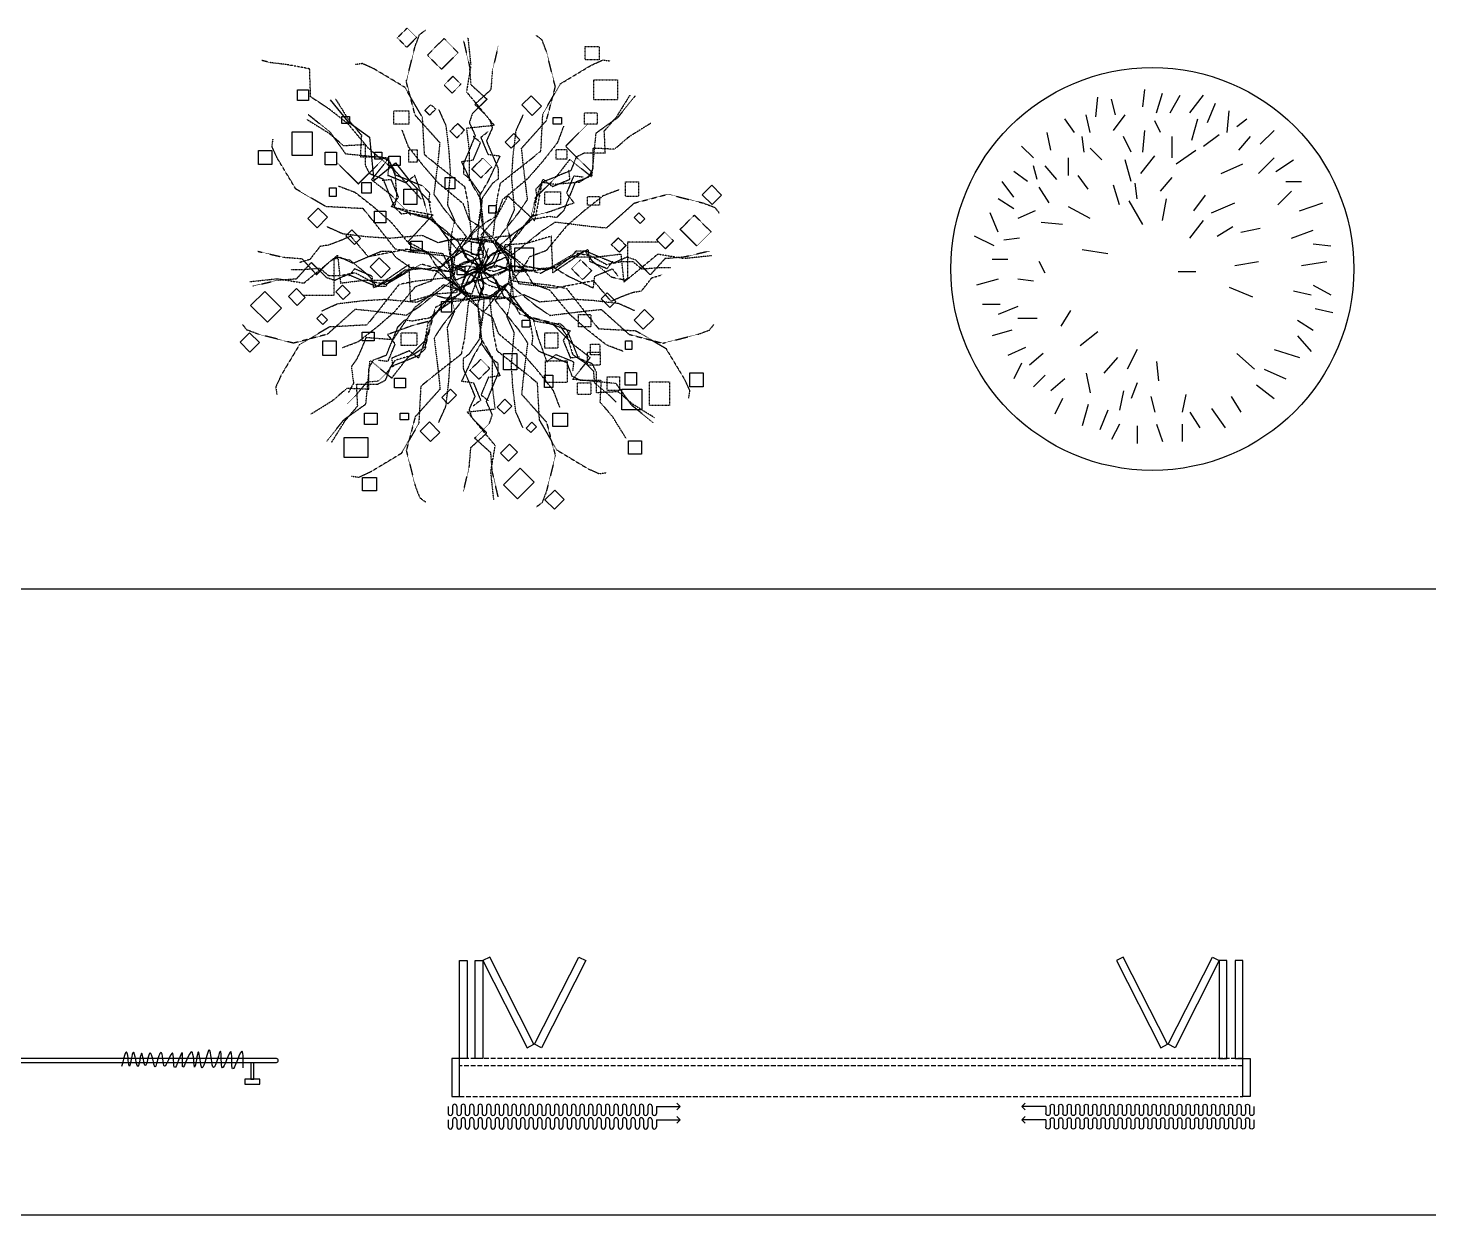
# Model space of a CAD drawing. Extents: x 185064 to 343242, y -369192 to -264966.
# Drawn here: x 206351 to 213701, y -355304 to -349075 of the extents above; entities that cross this region are included whole.
import ezdxf

# ---------------------------------------------------------------- set-up
doc = ezdxf.new("R2010")
doc.units = 0
doc.linetypes.add('DASH', pattern=[0.35, 0.25, -0.1])
doc.linetypes.add('HIDDEN', pattern=[0.375, 0.25, -0.125])
doc.layers.add('biaozhu', color=4, linetype='Continuous')

# ---------------------------------------------------------------- blocks, each defined once
blk = doc.blocks.new('A$C60F32365')
at = {"color": 3}
for p, q in [((11.3, 811.1), (0, 799.6)), ((11.3, 727.6), (11.3, 811.1)), ((11.3, 811.1), (22.7, 799.6)), ((58.3, 811.1), (46.9, 799.6)), ((58.3, 727.6), (58.3, 811.1)), ((58.3, 811.1), (69.6, 799.6)), ((11.3, 727.6), (35.9, 727.6)), ((11.3, 712.7), (35.9, 712.7)), ((11.3, 697.9), (35.9, 697.9)), ((58.3, 727.6), (82.9, 727.6)), ((58.3, 712.7), (82.9, 712.7)), ((58.3, 697.9), (82.9, 697.9)), ((11.3, 683), (35.9, 683)), ((11.3, 668.1), (35.9, 668.1)), ((11.3, 653.3), (35.9, 653.3)), ((11.3, 638.4), (35.9, 638.4)), ((58.3, 683), (82.9, 683)), ((58.3, 668.1), (82.9, 668.1)), ((58.3, 653.3), (82.9, 653.3)), ((58.3, 638.4), (82.9, 638.4)), ((11.3, 623.6), (35.9, 623.6)), ((11.3, 608.7), (35.9, 608.7)), ((11.3, 593.8), (35.9, 593.8)), ((58.3, 623.6), (82.9, 623.6)), ((58.3, 608.7), (82.9, 608.7)), ((58.3, 593.8), (82.9, 593.8)), ((11.3, 579), (35.9, 579)), ((11.3, 564.1), (35.9, 564.1)), ((11.3, 549.6), (35.9, 549.6)), ((58.3, 579), (82.9, 579)), ((58.3, 564.1), (82.9, 564.1)), ((58.3, 549.6), (82.9, 549.6)), ((11.3, 534.7), (35.9, 534.7)), ((11.3, 519.9), (35.9, 519.9)), ((11.3, 505), (35.9, 505)), ((11.3, 490.2), (35.9, 490.2)), ((58.3, 534.7), (82.9, 534.7)), ((58.3, 519.9), (82.9, 519.9)), ((58.3, 505), (82.9, 505)), ((58.3, 490.2), (82.9, 490.2)), ((11.3, 475.3), (35.9, 475.3)), ((11.3, 460.4), (35.9, 460.4)), ((11.3, 445.6), (35.9, 445.6)), ((58.3, 475.3), (82.9, 475.3)), ((58.3, 460.4), (82.9, 460.4)), ((58.3, 445.6), (82.9, 445.6)), ((11.3, 430.7), (35.9, 430.7)), ((11.3, 415.8), (35.9, 415.8)), ((11.3, 401), (35.9, 401)), ((58.3, 430.7), (82.9, 430.7)), ((58.3, 415.8), (82.9, 415.8)), ((58.3, 401), (82.9, 401)), ((11.3, 386.1), (35.9, 386.1)), ((11.3, 371.2), (35.9, 371.2)), ((11.3, 356.4), (35.9, 356.4)), ((11.3, 356.4), (35.9, 356.4)), ((58.3, 386.1), (82.9, 386.1)), ((58.3, 371.2), (82.9, 371.2)), ((58.3, 356.4), (82.9, 356.4)), ((58.3, 356.4), (82.9, 356.4)), ((11.3, 341.5), (35.9, 341.5)), ((11.3, 326.6), (35.9, 326.6)), ((11.3, 311.8), (35.9, 311.8)), ((11.3, 296.9), (35.9, 296.9)), ((58.3, 341.5), (82.9, 341.5)), ((58.3, 326.6), (82.9, 326.6)), ((58.3, 311.8), (82.9, 311.8)), ((58.3, 296.9), (82.9, 296.9)), ((11.3, 282), (35.9, 282)), ((11.3, 267.2), (35.9, 267.2)), ((11.3, 252.3), (35.9, 252.3)), ((58.3, 282), (82.9, 282)), ((58.3, 267.2), (82.9, 267.2)), ((58.3, 252.3), (82.9, 252.3)), ((11.3, 237.5), (35.9, 237.5)), ((11.3, 222.6), (35.9, 222.6)), ((11.3, 207.7), (35.9, 207.7)), ((58.3, 237.5), (82.9, 237.5)), ((58.3, 222.6), (82.9, 222.6)), ((58.3, 207.7), (82.9, 207.7)), ((11.3, 193.2), (35.9, 193.2)), ((11.3, 178.4), (35.9, 178.4)), ((11.3, 163.5), (35.9, 163.5)), ((11.3, 148.6), (35.9, 148.6)), ((58.3, 193.2), (82.9, 193.2)), ((58.3, 178.4), (82.9, 178.4)), ((58.3, 163.5), (82.9, 163.5)), ((58.3, 148.6), (82.9, 148.6)), ((11.3, 133.8), (35.9, 133.8)), ((11.3, 118.9), (35.9, 118.9)), ((11.3, 104.1), (35.9, 104.1)), ((58.3, 133.8), (82.9, 133.8)), ((58.3, 118.9), (82.9, 118.9)), ((58.3, 104.1), (82.9, 104.1)), ((11.3, 89.2), (35.9, 89.2)), ((11.3, 74.3), (35.9, 74.3)), ((11.3, 59.5), (35.9, 59.5)), ((58.3, 89.2), (82.9, 89.2)), ((58.3, 74.3), (82.9, 74.3)), ((58.3, 59.5), (82.9, 59.5)), ((11.3, 44.6), (35.9, 44.6)), ((11.3, 29.7), (35.9, 29.7)), ((11.3, 14.9), (35.9, 14.9)), ((11.3, 0), (35.9, 0)), ((58.3, 44.6), (82.9, 44.6)), ((58.3, 29.7), (82.9, 29.7)), ((58.3, 14.9), (82.9, 14.9)), ((58.3, 0), (82.9, 0))]:
    blk.add_line(p, q, dxfattribs=at)
for centre, start, end in [((11.3, 705.3), 90, 270), ((35.9, 720.2), 270, 90), ((35.9, 690.4), 270, 90), ((58.3, 705.3), 90, 270), ((82.9, 720.2), 270, 90), ((82.9, 690.4), 270, 90), ((11.3, 675.6), 90, 270), ((11.3, 645.8), 90, 270), ((35.9, 660.7), 270, 90), ((35.9, 631), 270, 90), ((58.3, 675.6), 90, 270), ((58.3, 645.8), 90, 270), ((82.9, 660.7), 270, 90), ((82.9, 631), 270, 90), ((11.3, 616.1), 90, 270), ((11.3, 586.4), 90, 270), ((35.9, 601.3), 270, 90), ((58.3, 616.1), 90, 270), ((58.3, 586.4), 90, 270), ((82.9, 601.3), 270, 90), ((11.3, 556.7), 90, 270), ((35.9, 571.5), 270, 90), ((35.9, 542.2), 270, 90), ((58.3, 556.7), 90, 270), ((82.9, 571.5), 270, 90), ((82.9, 542.2), 270, 90), ((11.3, 527.3), 90, 270), ((11.3, 497.6), 90, 270), ((35.9, 512.4), 270, 90), ((35.9, 482.7), 270, 90), ((58.3, 527.3), 90, 270), ((58.3, 497.6), 90, 270), ((82.9, 512.4), 270, 90), ((82.9, 482.7), 270, 90), ((11.3, 467.9), 90, 270), ((11.3, 438.1), 90, 270), ((35.9, 453), 270, 90), ((58.3, 467.9), 90, 270), ((58.3, 438.1), 90, 270), ((82.9, 453), 270, 90), ((11.3, 408.4), 90, 270), ((35.9, 423.3), 270, 90), ((35.9, 393.5), 270, 90), ((58.3, 408.4), 90, 270), ((82.9, 423.3), 270, 90), ((82.9, 393.5), 270, 90), ((11.3, 378.7), 90, 270), ((11.3, 348.9), 90, 270), ((35.9, 363.8), 270, 90), ((35.9, 363.8), 270, 90), ((58.3, 378.7), 90, 270), ((58.3, 348.9), 90, 270), ((82.9, 363.8), 270, 90), ((82.9, 363.8), 270, 90), ((11.3, 319.2), 90, 270), ((11.3, 289.5), 90, 270), ((35.9, 334.1), 270, 90), ((35.9, 304.3), 270, 90), ((58.3, 319.2), 90, 270), ((58.3, 289.5), 90, 270), ((82.9, 334.1), 270, 90), ((82.9, 304.3), 270, 90), ((11.3, 259.7), 90, 270), ((35.9, 274.6), 270, 90), ((35.9, 244.9), 270, 90), ((58.3, 259.7), 90, 270), ((82.9, 274.6), 270, 90), ((82.9, 244.9), 270, 90), ((11.3, 230), 90, 270), ((11.3, 200.3), 90, 270), ((35.9, 215.2), 270, 90), ((58.3, 230), 90, 270), ((58.3, 200.3), 90, 270), ((82.9, 215.2), 270, 90), ((11.3, 170.9), 90, 270), ((11.3, 141.2), 90, 270), ((35.9, 185.8), 270, 90), ((35.9, 156.1), 270, 90), ((58.3, 170.9), 90, 270), ((58.3, 141.2), 90, 270), ((82.9, 185.8), 270, 90), ((82.9, 156.1), 270, 90), ((11.3, 111.5), 90, 270), ((35.9, 126.3), 270, 90), ((35.9, 96.6), 270, 90), ((58.3, 111.5), 90, 270), ((82.9, 126.3), 270, 90), ((82.9, 96.6), 270, 90), ((11.3, 81.8), 90, 270), ((11.3, 52), 90, 270), ((35.9, 66.9), 270, 90), ((58.3, 81.8), 90, 270), ((58.3, 52), 90, 270), ((82.9, 66.9), 270, 90), ((11.3, 22.3), 90, 270), ((35.9, 37.2), 270, 90), ((35.9, 7.4), 270, 90), ((58.3, 22.3), 90, 270), ((82.9, 37.2), 270, 90), ((82.9, 7.4), 270, 90)]:
    blk.add_arc(centre, 7.43, start, end, dxfattribs=at)
blk = doc.blocks.new('LT-1')
at = {"color": 8}
for points in [[(-875, 2423), (-772, 2525), (-673, 2426), (-776, 2323)], [(1094, 2332), (1240, 2332), (1240, 2192), (1094, 2192)], [(429, 1718), (527, 1815), (636, 1705), (539, 1608)], [(-585, 1659), (-523, 1721), (-474, 1673), (-536, 1610)], [(1221, 1515), (1089, 1515), (1089, 1634), (1221, 1634)], [(1263, 1689), (1481, 1689), (1481, 1480), (1263, 1480)], [(1808, 1686), (1945, 1686), (1945, 1549), (1808, 1549)], [(759, 1586), (847, 1586), (847, 1518), (759, 1518)], [(409, 1353), (318, 1263), (255, 1326), (345, 1417)], [(1518, 911), (1656, 911), (1656, 756), (1518, 756)], [(-1586, 759), (-1586, 847), (-1518, 847), (-1518, 759)], [(1246, 668), (1118, 668), (1118, 757), (1246, 757)], [(2423, 875), (2525, 772), (2426, 673), (2323, 776)], [(-1718, 429), (-1815, 527), (-1705, 636), (-1608, 539)], [(-218, 554), (19, 554), (19, 356), (-218, 356)], [(540, 514), (615, 514), (615, 435), (540, 435)], [(1659, 585), (1721, 523), (1673, 474), (1610, 536)], [(2239, 561), (2415, 386), (2267, 238), (2092, 413)], [(-1353, 409), (-1263, 318), (-1326, 255), (-1417, 345)], [(892, 377), (1060, 377), (1060, 239), (892, 239)], [(1452, 173), (1371, 253), (1443, 325), (1523, 244)], [(1935, 208), (1842, 301), (1926, 385), (2019, 292)], [(-664, 162), (-582, 162), (-582, 83), (-664, 83)], [(-957, -274), (-839, -274), (-839, -373), (-957, -373)], [(-22, -168), (66, -168), (66, -248), (-22, -248)], [(1353, -409), (1263, -318), (1326, -255), (1417, -345)], [(345, -306), (456, -306), (456, -411), (345, -411)], [(1718, -429), (1815, -527), (1705, -636), (1608, -539)], [(-835, -672), (-672, -672), (-672, -807), (-835, -807)], [(-290, -616), (-185, -616), (-185, -735), (-290, -735)], [(-1180, -846), (-1082, -846), (-1082, -966), (-1180, -966)], [(1149, -904), (1149, -791), (1250, -791), (1250, -904)], [(1586, -759), (1586, -847), (1518, -847), (1518, -759)], [(-604, -995), (-481, -995), (-481, -1114), (-604, -1114)], [(-115, -1066), (0, -950), (96, -1046), (-20, -1161)], [(-1222, -1039), (-1149, -1039), (-1149, -1113), (-1222, -1113)], [(-904, -1149), (-791, -1149), (-791, -1250), (-904, -1250)], [(668, -1246), (668, -1118), (757, -1118), (757, -1246)], [(1515, -1221), (1515, -1089), (1634, -1089), (1634, -1221)], [(2332, -1094), (2332, -1240), (2192, -1240), (2192, -1094)], [(-409, -1353), (-318, -1263), (-255, -1326), (-345, -1417)], [(1980, -1187), (1980, -1435), (1771, -1435), (1771, -1187)], [(-1597, -1377), (-1524, -1377), (-1524, -1457), (-1597, -1457)], [(173, -1452), (253, -1371), (325, -1443), (244, -1523)], [(-1221, -1515), (-1089, -1515), (-1089, -1634), (-1221, -1634)], [(-759, -1586), (-847, -1586), (-847, -1518), (-759, -1518)], [(-429, -1718), (-527, -1815), (-636, -1705), (-539, -1608)], [(585, -1659), (523, -1721), (474, -1673), (536, -1610)], [(911, -1518), (911, -1656), (756, -1656), (756, -1518)], [(-1877, -1807), (-1764, -1807), (-1764, -1924), (-1877, -1924)], [(-1187, -1980), (-1435, -1980), (-1435, -1771), (-1187, -1771)], [(208, -1935), (301, -1842), (385, -1926), (292, -2019)], [(-1094, -2332), (-1240, -2332), (-1240, -2192), (-1094, -2192)], [(561, -2239), (386, -2415), (238, -2267), (413, -2092)], [(875, -2423), (772, -2525), (673, -2426), (776, -2323)]]:
    blk.add_lwpolyline(points, close=True, dxfattribs=at)
at = {"color": 8, "linetype": 'HIDDEN'}
for points in [[(-443, -1616), (-367, -1447), (-336, -1186), (-321, -955), (-351, -617), (-274, -448), (-305, -326), (-321, -141), (-290, 151), (-151, 335), (-397, 642), (-490, 781), (-443, 1165), (-428, 1319), (-689, 1611), (-782, 1964), (-689, 2333), (-643, 2456), (-582, 2502)], [(-182, 2393), (-121, 2132), (-105, 1932), (64, 1779), (-90, 1625), (-121, 1533), (-59, 1395), (-182, 1103), (-182, 995), (-121, 949), (-13, 795), (2, 611), (-28, 457), (-105, 365), (-136, 319), (-198, 227), (-136, 89), (2, 12), (-28, -142), (33, -311), (18, -511), (-13, -710), (79, -864), (202, -1125), (79, -1141), (2, -1325), (79, -1386)], [(-136, 2425), (-105, 2133), (-151, 1856), (141, 1503), (-151, 1472), (-121, 1226), (-121, 919)], [(443, -1671), (367, -1502), (336, -1241), (321, -1011), (351, -672), (274, -503), (305, -381), (321, -196), (290, 96), (151, 280), (397, 587), (490, 726), (443, 1110), (428, 1264), (689, 1555), (782, 1909), (689, 2278), (643, 2401), (582, 2447)], [(-1456, -829), (-1283, -764), (-1076, -601), (-902, -449), (-685, -188), (-511, -123), (-446, -14), (-326, 127), (-98, 312), (130, 344), (173, 735), (206, 898), (510, 1137), (630, 1235), (651, 1626), (836, 1941), (1162, 2137), (1281, 2191), (1358, 2180)], [(279, -1862), (279, -1539), (-105, -1539), (-121, -1509), (-90, -1370), (79, -1171), (187, -1094), (-44, -756), (341, -740), (264, -479), (248, -249), (171, -249), (64, 182), (-28, 351), (48, 627), (-167, 996), (-136, 1150), (-44, 1319), (-75, 1472), (-75, 1595), (2, 1687), (-13, 1887), (-13, 1995)], [(-1525, 1782), (-1383, 1554), (-1253, 1402), (-1264, 1174), (-1047, 1174), (-960, 1130), (-905, 989), (-612, 870), (-536, 794), (-547, 717), (-514, 533), (-395, 391), (-264, 305), (-145, 294), (-91, 283), (18, 261), (72, 120), (29, -32), (159, -119), (235, -282), (387, -413), (550, -532), (594, -706), (692, -978), (789, -901), (974, -977), (963, -1075)], [(1564, 1821), (1422, 1593), (1292, 1441), (1303, 1213), (1086, 1213), (999, 1169), (944, 1028), (651, 909), (575, 832), (586, 756), (553, 572), (434, 430), (303, 343), (184, 333), (129, 322), (21, 300), (-34, 159), (10, 7), (-120, -80), (-196, -243), (-349, -374), (-512, -493), (-555, -667), (-653, -939), (-751, -863), (-935, -939), (-924, -1036)], [(-279, 1862), (-279, 1539), (105, 1539), (121, 1509), (90, 1370), (-79, 1171), (-187, 1094), (44, 756), (-341, 740), (-264, 479), (-248, 249), (-171, 249), (-64, -182), (28, -351), (-48, -627), (167, -996), (136, -1150), (44, -1319), (75, -1472), (75, -1595), (-2, -1687), (13, -1887), (13, -1995)], [(95, -203), (-121, 258), (156, 397), (202, 781), (125, 1180), (341, 1365), (294, 1472), (248, 1595), (233, 1687), (95, 1795), (64, 1902)], [(1618, 1811), (1434, 1583), (1206, 1420), (1162, 963), (934, 1148), (782, 952), (565, 735)], [(-1811, 1618), (-1583, 1434), (-1420, 1206), (-963, 1162), (-1148, 934), (-952, 782), (-735, 565)], [(868, 1495), (803, 1321), (640, 1115), (488, 941), (227, 724), (162, 550), (53, 485), (-88, 365), (-273, 137), (-305, -91), (-696, -134), (-859, -167), (-1098, -471), (-1196, -591), (-1587, -612), (-1903, -797), (-2098, -1123), (-2152, -1243), (-2141, -1319)], [(-1821, 1564), (-1593, 1422), (-1441, 1292), (-1213, 1303), (-1213, 1086), (-1169, 999), (-1028, 944), (-909, 651), (-832, 575), (-756, 586), (-572, 553), (-430, 434), (-343, 303), (-333, 184), (-322, 129), (-300, 21), (-159, -34), (-7, 10), (80, -120), (243, -196), (374, -349), (493, -512), (667, -555), (939, -653), (863, -751), (939, -935), (1036, -924)], [(1782, 1525), (1554, 1383), (1402, 1253), (1174, 1264), (1174, 1047), (1130, 960), (989, 905), (870, 612), (794, 536), (717, 547), (533, 514), (391, 395), (305, 264), (294, 145), (283, 91), (261, -18), (120, -72), (-32, -29), (-119, -159), (-282, -235), (-413, -387), (-532, -550), (-706, -594), (-978, -692), (-901, -789), (-977, -974), (-1075, -963)], [(443, 1616), (367, 1447), (336, 1186), (321, 955), (351, 617), (274, 448), (305, 326), (321, 141), (290, -151), (151, -335), (397, -642), (490, -781), (443, -1165), (428, -1319), (689, -1611), (782, -1964), (689, -2333), (643, -2456), (582, -2502)], [(829, -1456), (764, -1283), (601, -1076), (449, -902), (188, -685), (123, -511), (14, -446), (-127, -326), (-312, -98), (-344, 130), (-735, 173), (-898, 206), (-1137, 510), (-1235, 630), (-1626, 651), (-1941, 836), (-2137, 1162), (-2191, 1281), (-2180, 1358)], [(-1119, -1514), (-891, -1286), (-1163, -1014), (-1152, -981), (-1033, -905), (-772, -884), (-641, -906), (-565, -503), (-283, -764), (-152, -525), (0, -351), (-55, -297), (174, 83), (228, 268), (478, 409), (586, 822), (717, 909), (901, 963), (988, 1094), (1075, 1181), (1195, 1191), (1325, 1344), (1401, 1420)], [(-829, 1456), (-764, 1283), (-601, 1076), (-449, 902), (-188, 685), (-123, 511), (-14, 446), (127, 326), (312, 98), (344, -130), (735, -173), (898, -206), (1137, -510), (1235, -630), (1626, -651), (1941, -836), (2137, -1162), (2191, -1281), (2180, -1358)], [(182, -2393), (121, -2132), (105, -1932), (-64, -1779), (90, -1625), (121, -1533), (59, -1395), (182, -1103), (182, -995), (121, -949), (13, -795), (-2, -611), (28, -457), (105, -365), (136, -319), (198, -227), (136, -89), (-2, -12), (28, 142), (-33, 311), (-18, 511), (13, 710), (-79, 864), (-202, 1125), (-79, 1141), (-2, 1325), (-79, 1386)], [(-182, -2338), (-121, -2077), (-105, -1877), (64, -1724), (-90, -1570), (-121, -1478), (-59, -1340), (-182, -1048), (-182, -940), (-121, -894), (-13, -740), (2, -556), (-28, -402), (-105, -310), (-136, -264), (-198, -172), (-136, -34), (2, 43), (-28, 197), (33, 366), (18, 566), (-13, 765), (79, 919), (202, 1180), (79, 1196), (2, 1380), (79, 1441)], [(-868, -1495), (-803, -1321), (-640, -1115), (-488, -941), (-227, -724), (-162, -550), (-53, -485), (88, -365), (273, -137), (305, 91), (696, 134), (859, 167), (1098, 471), (1196, 591), (1587, 612), (1903, 797), (2098, 1123), (2152, 1243), (2141, 1319)], [(-1564, -1821), (-1422, -1593), (-1292, -1441), (-1303, -1213), (-1086, -1213), (-999, -1169), (-944, -1028), (-651, -909), (-575, -832), (-586, -756), (-553, -572), (-434, -430), (-303, -343), (-184, -333), (-129, -322), (-21, -300), (34, -159), (-10, -7), (120, 80), (196, 243), (349, 374), (512, 493), (555, 667), (653, 939), (751, 863), (935, 939), (924, 1036)], [(-1514, 1119), (-1286, 891), (-1014, 1163), (-981, 1152), (-905, 1033), (-884, 772), (-906, 641), (-503, 565), (-764, 283), (-525, 152), (-351, 0), (-297, 55), (83, -174), (268, -228), (409, -478), (822, -586), (909, -717), (963, -901), (1094, -988), (1181, -1075), (1191, -1195), (1344, -1325), (1420, -1401)], [(1525, -1782), (1383, -1554), (1253, -1402), (1264, -1174), (1047, -1174), (960, -1130), (905, -989), (612, -870), (536, -794), (547, -717), (514, -533), (395, -391), (264, -305), (145, -294), (91, -283), (-18, -261), (-72, -120), (-29, 32), (-159, 119), (-235, 282), (-387, 413), (-550, 532), (-594, 706), (-692, 978), (-789, 901), (-974, 977), (-963, 1075)], [(-1782, -1525), (-1554, -1383), (-1402, -1253), (-1174, -1264), (-1174, -1047), (-1130, -960), (-989, -905), (-870, -612), (-794, -536), (-717, -547), (-533, -514), (-391, -395), (-305, -264), (-294, -145), (-283, -91), (-261, 18), (-120, 72), (32, 29), (119, 159), (282, 235), (413, 387), (532, 550), (706, 594), (978, 692), (901, 789), (977, 974), (1075, 963)], [(1821, -1564), (1593, -1422), (1441, -1292), (1213, -1303), (1213, -1086), (1169, -999), (1028, -944), (909, -651), (832, -575), (756, -586), (572, -553), (430, -434), (343, -303), (333, -184), (322, -129), (300, -21), (159, 34), (7, -10), (-80, 120), (-243, 196), (-374, 349), (-493, 512), (-667, 555), (-939, 653), (-863, 751), (-939, 935), (-1036, 924)], [(1671, 443), (1502, 367), (1241, 336), (1011, 321), (672, 351), (503, 274), (381, 305), (196, 321), (-96, 290), (-280, 151), (-587, 397), (-726, 490), (-1110, 443), (-1264, 428), (-1555, 689), (-1909, 782), (-2278, 689), (-2401, 643), (-2447, 582)], [(-1616, 443), (-1447, 367), (-1186, 336), (-955, 321), (-617, 351), (-448, 274), (-326, 305), (-141, 321), (151, 290), (335, 151), (642, 397), (781, 490), (1165, 443), (1319, 428), (1611, 689), (1964, 782), (2333, 689), (2456, 643), (2502, 582)], [(-1495, 868), (-1321, 803), (-1115, 640), (-941, 488), (-724, 227), (-550, 162), (-485, 53), (-365, -88), (-137, -273), (91, -305), (134, -696), (167, -859), (471, -1098), (591, -1196), (612, -1587), (797, -1903), (1123, -2098), (1243, -2152), (1319, -2141)], [(1456, 829), (1283, 764), (1076, 601), (902, 449), (685, 188), (511, 123), (446, 14), (326, -127), (98, -312), (-130, -344), (-173, -735), (-206, -898), (-510, -1137), (-630, -1235), (-651, -1626), (-836, -1941), (-1162, -2137), (-1281, -2191), (-1358, -2180)], [(-2393, -182), (-2132, -121), (-1932, -105), (-1779, 64), (-1625, -90), (-1533, -121), (-1395, -59), (-1103, -182), (-995, -182), (-949, -121), (-795, -13), (-611, 2), (-457, -28), (-365, -105), (-319, -136), (-227, -198), (-89, -136), (-12, 2), (142, -28), (311, 33), (511, 18), (710, -13), (864, 79), (1125, 202), (1141, 79), (1325, 2), (1386, 79)], [(-2338, 182), (-2077, 121), (-1877, 105), (-1724, -64), (-1570, 90), (-1478, 121), (-1340, 59), (-1048, 182), (-940, 182), (-894, 121), (-740, 13), (-556, -2), (-402, 28), (-310, 105), (-264, 136), (-172, 198), (-34, 136), (43, -2), (197, 28), (366, -33), (566, -18), (765, 13), (919, -79), (1180, -202), (1196, -79), (1380, -2), (1441, -79)], [(2338, -182), (2077, -121), (1877, -105), (1724, 64), (1570, -90), (1478, -121), (1340, -59), (1048, -182), (940, -182), (894, -121), (740, -13), (556, 2), (402, -28), (310, -105), (264, -136), (172, -198), (34, -136), (-43, 2), (-197, -28), (-366, 33), (-566, 18), (-765, -13), (-919, 79), (-1180, 202), (-1196, 79), (-1380, 2), (-1441, 79)], [(2393, 182), (2132, 121), (1932, 105), (1779, -64), (1625, 90), (1533, 121), (1395, 59), (1103, 182), (995, 182), (949, 121), (795, 13), (611, -2), (457, 28), (365, 105), (319, 136), (227, 198), (89, 136), (12, -2), (-142, 28), (-311, -33), (-511, -18), (-710, 13), (-864, -79), (-1125, -202), (-1141, -79), (-1325, -2), (-1386, -79)], [(-95, 203), (121, -258), (-156, -397), (-202, -781), (-125, -1180), (-341, -1365), (-294, -1472), (-248, -1595), (-233, -1687), (-95, -1795), (-64, -1902)], [(2425, 136), (2133, 105), (1856, 151), (1503, -141), (1472, 151), (1226, 121), (919, 121)], [(-2425, -136), (-2133, -105), (-1856, -151), (-1503, 141), (-1472, -151), (-1226, -121), (-919, -121)], [(-210, 76), (268, -97), (170, -391), (409, -695), (746, -923), (724, -1206), (833, -1249), (952, -1304), (1028, -1358), (1202, -1336), (1300, -1390)], [(1616, -443), (1447, -367), (1186, -336), (955, -321), (617, -351), (448, -274), (326, -305), (141, -321), (-151, -290), (-335, -151), (-642, -397), (-781, -490), (-1165, -443), (-1319, -428), (-1611, -689), (-1964, -782), (-2333, -689), (-2456, -643), (-2502, -582)], [(-1671, -443), (-1502, -367), (-1241, -336), (-1011, -321), (-672, -351), (-503, -274), (-381, -305), (-196, -321), (96, -290), (280, -151), (587, -397), (726, -490), (1110, -443), (1264, -428), (1555, -689), (1909, -782), (2278, -689), (2401, -643), (2447, -582)], [(1811, -1618), (1583, -1434), (1420, -1206), (963, -1162), (1148, -934), (952, -782), (735, -565)], [(-728, -623), (-1022, -895), (-1261, -1177), (-1521, -1394), (-1674, -1590), (-1804, -1786), (-2097, -1796), (-2141, -2035), (-2162, -2209), (-2184, -2296)], [(-1618, -1811), (-1434, -1583), (-1206, -1420), (-1162, -963), (-934, -1148), (-782, -952), (-565, -735)], [(136, -2425), (105, -2133), (151, -1856), (-141, -1503), (151, -1472), (121, -1226), (121, -919)]]:
    blk.add_lwpolyline(points, dxfattribs=at)
for points in [[(-561, 2239), (-386, 2415), (-238, 2267), (-413, 2092)], [(-208, 1935), (-301, 1842), (-385, 1926), (-292, 2019)], [(1187, 1980), (1435, 1980), (1435, 1771), (1187, 1771)], [(-911, 1518), (-911, 1656), (-756, 1656), (-756, 1518)], [(-173, 1452), (-253, 1371), (-325, 1443), (-244, 1523)], [(-1980, 1187), (-1980, 1435), (-1771, 1435), (-1771, 1187)], [(1134, 1454), (1278, 1454), (1278, 1327), (1134, 1327)], [(-2332, 1094), (-2332, 1240), (-2192, 1240), (-2192, 1094)], [(-1515, 1221), (-1515, 1089), (-1634, 1089), (-1634, 1221)], [(-668, 1246), (-668, 1118), (-757, 1118), (-757, 1246)], [(904, 1149), (791, 1149), (791, 1250), (904, 1250)], [(876, 1253), (1012, 1253), (1012, 1118), (876, 1118)], [(115, 1066), (0, 950), (-96, 1046), (20, 1161)], [(481, 1155), (612, 1155), (612, 1024), (481, 1024)], [(1197, 1155), (1320, 1155), (1320, 1016), (1197, 1016)], [(-1149, 904), (-1149, 791), (-1250, 791), (-1250, 904)], [(968, 907), (1195, 907), (1195, 680), (968, 680)], [(-672, 835), (-672, 672), (-807, 672), (-807, 835)], [(835, 672), (672, 672), (672, 807), (835, 807)], [(-1066, 115), (-950, 0), (-1046, -96), (-1161, 20)], [(-279, 24), (-147, 24), (-147, -99), (-279, -99)], [(1066, -115), (950, 0), (1046, 96), (1161, -20)], [(-2239, -561), (-2415, -386), (-2267, -238), (-2092, -413)], [(-1935, -208), (-1842, -301), (-1926, -385), (-2019, -292)], [(-1452, -173), (-1371, -253), (-1443, -325), (-1523, -244)], [(-1659, -585), (-1721, -523), (-1673, -474), (-1610, -536)], [(-2423, -875), (-2525, -772), (-2426, -673), (-2323, -776)], [(-1246, -668), (-1118, -668), (-1118, -757), (-1246, -757)], [(672, -835), (672, -672), (807, -672), (807, -835)], [(-1518, -911), (-1656, -911), (-1656, -756), (-1518, -756)]]:
    blk.add_lwpolyline(points, close=True, dxfattribs=at)
at = {"color": 8}
blk.add_lwpolyline([(-1772, -1580), (-1544, -1395), (-1381, -1167), (-924, -1123), (-1109, -895), (-914, -743), (-696, -526)], dxfattribs=at)
blk.add_circle((0, 0), 49.4, dxfattribs=at)
blk = doc.blocks.new('A$C1D484A70')
at = {"layer": 'biaozhu', "color": 8, "linetype": 'ByBlock'}
for p, q in [((129.18, 244.47), (130.49, 256.31)), ((97.57, 237.86), (98.88, 251.02)), ((110.73, 239.17), (108.11, 249.71)), ((138.41, 240.53), (142.34, 253.69)), ((147.58, 240.53), (154.19, 252.38)), ((160.8, 240.53), (169.97, 252.38)), ((172.65, 233.93), (177.89, 247.09)), ((83.1, 227.32), (76.55, 236.55)), ((93.64, 227.32), (91.02, 239.17)), ((109.42, 228.69), (117.33, 239.17)), ((162.11, 222.08), (166.04, 236.55)), ((185.8, 227.32), (187.11, 241.84)), ((192.35, 231.31), (198.96, 236.55)), ((67.32, 215.53), (64.7, 227.32)), ((129.18, 214.16), (130.49, 228.69)), ((141.03, 227.32), (137.1, 235.24)), ((208.13, 219.46), (217.36, 228.69)), ((55.47, 210.23), (47.56, 218.15)), ((89.71, 214.16), (88.4, 224.7)), ((101.56, 208.92), (93.64, 216.84)), ((121.27, 214.16), (116.02, 224.7)), ((148.95, 210.23), (148.95, 224.7)), ((169.97, 218.15), (180.51, 226.01)), ((193.66, 215.53), (201.58, 224.7)), ((79.17, 198.38), (79.17, 210.23)), ((121.27, 194.45), (117.33, 208.92)), ((127.87, 199.69), (137.1, 211.54)), ((151.57, 206.3), (164.73, 215.53)), ((206.82, 199.69), (217.36, 210.23)), ((218.67, 201), (230.52, 208.92)), ((51.54, 194.45), (42.31, 201)), ((58.09, 195.76), (55.47, 204.99)), ((71.25, 195.76), (63.33, 204.99)), ((92.33, 189.15), (85.72, 198.38)), ((181.82, 199.69), (196.29, 206.3)), ((42.31, 183.91), (34.4, 194.45)), ((66.01, 179.98), (59.4, 190.46)), ((113.4, 178.67), (109.42, 191.83)), ((125.25, 182.6), (123.94, 193.14)), ((141.03, 187.84), (148.95, 197.07)), ((225.28, 194.45), (235.82, 194.45)), ((42.31, 175.99), (31.78, 182.6)), ((129.18, 165.46), (119.96, 181.29)), ((142.34, 168.13), (144.96, 182.6)), ((163.42, 174.68), (171.28, 185.22)), ((175.27, 173.37), (191.04, 179.98)), ((219.98, 178.67), (229.21, 187.84)), ((234.51, 174.68), (250.29, 179.98)), ((31.78, 160.21), (26.48, 173.37)), ((56.78, 174.68), (44.94, 169.44)), ((93.64, 169.44), (79.17, 177.3)), ((75.18, 165.46), (60.71, 166.82)), ((160.8, 156.28), (169.97, 168.13)), ((179.2, 157.59), (189.73, 164.15)), ((194.98, 160.21), (208.13, 162.84)), ((229.21, 156.28), (243.68, 161.52)), ((29.16, 150.99), (16, 157.59)), ((46.25, 156.28), (35.71, 154.97)), ((243.68, 152.3), (255.53, 150.99)), ((38.33, 141.76), (27.85, 141.76)), ((105.49, 145.75), (88.4, 148.37)), ((63.33, 132.59), (59.4, 140.45)), ((152.88, 133.9), (164.73, 133.9)), ((191.04, 137.83), (206.82, 140.45)), ((235.82, 137.83), (252.91, 140.45)), ((31.78, 128.6), (17.31, 124.67)), ((55.47, 127.29), (44.94, 128.6)), ((187.11, 123.36), (202.89, 116.75)), ((243.68, 124.67), (255.53, 118.12)), ((230.52, 120.74), (242.37, 118.12)), ((33.09, 111.51), (21.24, 111.51)), ((44.94, 110.2), (31.78, 104.9)), ((80.48, 107.58), (73.87, 97.04)), ((245.05, 108.89), (256.89, 106.27)), ((41, 94.42), (27.85, 90.43)), ((58.09, 102.28), (44.94, 102.28)), ((233.2, 100.97), (243.68, 94.42)), ((98.88, 93.11), (87.03, 83.88)), ((233.2, 90.43), (242.37, 79.89)), ((50.18, 82.57), (38.33, 77.27)), ((62.02, 78.58), (52.85, 70.72)), ((112.09, 75.96), (102.87, 65.43)), ((125.25, 81.26), (118.65, 68.05)), ((192.35, 78.58), (204.2, 68.05)), ((217.36, 81.26), (234.51, 75.96)), ((47.56, 72.03), (42.31, 61.5)), ((138.41, 73.34), (139.72, 60.19)), ((210.81, 68.05), (225.28, 61.5)), ((63.33, 64.12), (55.47, 56.2)), ((76.55, 61.5), (67.32, 53.58)), ((91.02, 65.43), (93.64, 52.27)), ((125.25, 58.87), (121.27, 48.34)), ((205.51, 57.56), (217.36, 48.34)), ((75.18, 48.34), (69.94, 37.8)), ((116.02, 53.58), (113.4, 40.42)), ((134.42, 49.65), (137.1, 39.11)), ((158.12, 50.96), (155.5, 39.11)), ((188.42, 49.65), (194.98, 39.11)), ((92.33, 44.41), (88.4, 29.88)), ((105.49, 40.42), (100.25, 27.26)), ((160.8, 39.11), (167.35, 28.57)), ((175.27, 41.73), (184.49, 28.57)), ((113.4, 31.19), (108.11, 20.71)), ((125.25, 29.88), (125.25, 18.03)), ((138.41, 31.19), (142.34, 19.34)), ((155.5, 31.19), (155.5, 19.34))]:
    blk.add_line(p, q, dxfattribs=at)
at = {"layer": 'biaozhu', "color": 8, "ltscale": 1000}
blk.add_circle((135.51, 135.51), 135.51, dxfattribs=at)

msp = doc.modelspace()

# ---------------------------------------------------------------- linework, layer by layer
at = {"color": 8}
for p, q in [((185063.7, -352018.9), (285394.8, -352018.9)), ((185063.7, -355303.8), (261952.9, -355303.8))]:
    msp.add_line(p, q, dxfattribs=at)
at = {"color": 8, "linetype": 'DASH', "ltscale": 100}
for p, q in [((212723.7, -354481.8), (208614.8, -354481.8)), ((212723.7, -354521.8), (208614.8, -354521.8)), ((208614.8, -354681.8), (212723.7, -354681.8))]:
    msp.add_line(p, q, dxfattribs=at)
at = {"color": 3}
for points in [[(208773.3, -353950.1), (208737.6, -353968.1), (208969.7, -354426.3), (209005.4, -354408.2)], [(209241.5, -353950.1), (209277.1, -353968.1), (209045, -354426.3), (209009.3, -354408.2)], [(212097, -353950.1), (212061.3, -353968.1), (212293.5, -354426.3), (212329.2, -354408.2)], [(212565.2, -353950.1), (212600.9, -353968.1), (212368.7, -354426.3), (212333, -354408.2)], [(208654.8, -354481.8), (208614.8, -354481.8), (208614.8, -353968.1), (208654.8, -353968.1)], [(208737.6, -354481.8), (208697.6, -354481.8), (208697.6, -353968.1), (208737.6, -353968.1)], [(212600.9, -354481.8), (212640.9, -354481.8), (212640.9, -353968.1), (212600.9, -353968.1)], [(212683.7, -354481.8), (212723.7, -354481.8), (212723.7, -353968.1), (212683.7, -353968.1)], [(208574.8, -354481.8), (208574.8, -354681.8), (208614.8, -354681.8), (208614.8, -354481.8)], [(212763.7, -354481.8), (212763.7, -354681.8), (212723.7, -354681.8), (212723.7, -354481.8)], [(207566.8, -354590.5), (207488.6, -354590.5), (207488.6, -354617.3), (207566.8, -354617.3)]]:
    msp.add_lwpolyline(points, close=True, dxfattribs=at)
at = {"color": 8, "linetype": 'DASH', "ltscale": 100}
for points in [[(209277.1, -353968.1, 0, 0, 0), (209995.9, -353968.1, 80, 0, 0), (210149.3, -353968.1, 0, 0, 0)], [(212061.3, -353968.1, 0, 0, 0), (211342.6, -353968.1, 80, 0, 0), (211189.2, -353968.1, 0, 0, 0)]]:
    msp.add_lwpolyline(points, format="xyseb", dxfattribs=at)
at = {"color": 3}
msp.add_lwpolyline([(204553.5, -354503), (207654.6, -354503, 1), (207654.6, -354483.1), (204553.5, -354483.1, 1)], format="xyb", close=True, dxfattribs=at)
msp.add_lwpolyline([(207521.2, -354503), (207521.2, -354590.5), (207536.4, -354590.5), (207536.4, -354503)], dxfattribs=at)
msp.add_spline([(207480.6, -354531.8), (207470.6, -354445.1), (207424.8, -354536.7), (207415.3, -354445.1), (207371, -354531.6), (207361.5, -354444.4), (207325.1, -354530.1), (207302.6, -354437.1), (207264.7, -354530.9), (207245.1, -354448), (207225.5, -354528.7), (207210.2, -354447.3), (207163.6, -354528), (207160.7, -354452.3), (207120.7, -354530.1), (207109.1, -354453.1), (207066.9, -354523.6), (207048.7, -354450.9), (207037.6, -354468.6), (207017.7, -354525.7), (206992.2, -354453.5), (206966.6, -354520.2), (206947.4, -354455.3), (206928.2, -354524.8), (206904.4, -354449.9), (206883.4, -354522.9), (206870.6, -354450.8), (206842.3, -354524.8)], degree=3, dxfattribs=at)

# ---------------------------------------------------------------- block references
at = {"color": 36, "linetype": 'DASH', "xscale": 0.5, "yscale": 0.5, "zscale": 0.5, "rotation": 270}
msp.add_blockref('LT-1', (208726.9, -350338.2), dxfattribs=at)
at = {"color": 7, "xscale": 7.8, "yscale": 7.8, "zscale": 7.8}
msp.add_blockref('A$C1D484A70', (211192.7, -351396.7), dxfattribs=at)
at = {"color": 3, "yscale": 1.5, "zscale": 1.5}
for p, xscale, rotation in [((208556.3, -354717.2), 1.5, 270), ((212782.2, -354717.2), -1.5, 90)]:
    msp.add_blockref('A$C60F32365', p, dxfattribs=dict(at, xscale=xscale, rotation=rotation))

doc.saveas('drawing.dxf')
